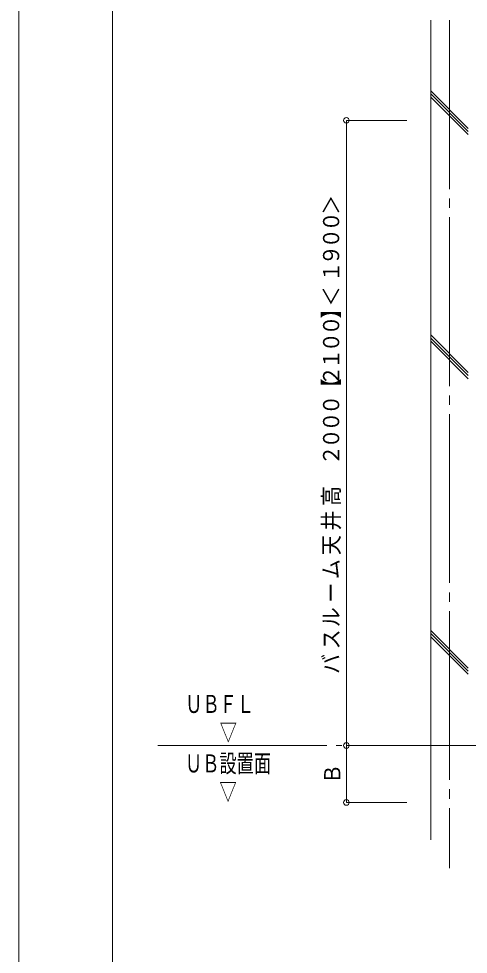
# Model space of a CAD drawing. Units: millimetres on the paper. Extents: x -305 to 305, y -152 to 152.
# Drawn here: x -301 to -253.1, y 1.3 to 101.1 of the extents above; entities that cross this region are included whole.
import ezdxf
from ezdxf.enums import TextEntityAlignment as Align

# ---------------------------------------------------------------- set-up
doc = ezdxf.new("R2010")
doc.units = ezdxf.units.MM
for name, pattern in [('DASHED2', [3, 2, -1]), ('LONG_CHAIN', [21, 18, -1, 1, -1]), ('LONG_DOUBLE_CHAIN', [21.8, 18, -1, 0.6, -0.6, 0.6, -1])]:
    doc.linetypes.add(name, pattern=pattern)
for name, color, linetype, lineweight in [('0-0_0', 7, 'Continuous', 9), ('0-1_VIEW0001', 7, 'DASHED2', 9), ('0-4_図面枠', 3, 'Continuous', 9), ('0-5_DEFPOINTS', 7, 'Continuous', 9)]:
    doc.layers.add(name, color=color, linetype=linetype, lineweight=lineweight)
doc.styles.add('ＭＳ ゴシック', font='')
doc.styles.get('ＭＳ ゴシック').set_extended_font_data('MS Gothic')

# ---------------------------------------------------------------- blocks, each defined once
blk = doc.blocks.new('_ORIGIN')
at = {"layer": '0-0_0'}
blk.add_line((0, 0), (-1, 0), dxfattribs=at)
blk.add_circle((0, 0), 0.5, dxfattribs=at)

msp = doc.modelspace()

# ---------------------------------------------------------------- linework, layer by layer
at = {"layer": '0-1_VIEW0001', "linetype": 'Continuous'}
for p, q in [((-257.091, 100.925), (-257.091, 13.525)), ((-253.092, 89.4), (-257.092, 93.4)), ((-253.092, 89.067), (-257.092, 93.067)), ((-253.092, 88.734), (-257.092, 92.734)), ((-259.631, 90.258), (-266.09, 90.258)), ((-266.09, 24.191), (-266.09, 89.658)), ((-253.092, 63.37), (-257.092, 67.37)), ((-253.092, 63.037), (-257.092, 67.037)), ((-253.092, 62.703), (-257.092, 66.703)), ((-253.093, 31.858), (-257.093, 35.858)), ((-253.093, 31.525), (-257.093, 35.524)), ((-253.093, 31.191), (-257.093, 35.191)), ((-259.631, 23.591), (-266.09, 23.591)), ((-259.631, 23.591), (-266.09, 23.591)), ((-266.09, 18.125), (-266.09, 22.991)), ((-259.631, 17.525), (-266.09, 17.525))]:
    msp.add_line(p, q, dxfattribs=at)
at = {"layer": '0-1_VIEW0001', "linetype": 'LONG_CHAIN'}
msp.add_line((-255.091, 100.925), (-255.091, 10.517), dxfattribs=at)
at = {"layer": '0-1_VIEW0001', "linetype": 'LONG_DOUBLE_CHAIN'}
for p in [(-286.188, 23.591), (-263.573, 23.591)]:
    msp.add_line(p, (-181.091, 23.591), dxfattribs=at)
at = {"layer": '0-4_図面枠'}
msp.add_lwpolyline([(-291.017, -138.498), (108.983, -138.498), (108.983, 138.502), (-291.017, 138.502)], close=True, dxfattribs=at)
at = {"layer": '0-5_DEFPOINTS'}
msp.add_line((-301.017, -148.498), (-301.017, 148.502), dxfattribs=at)

# ---------------------------------------------------------------- block references
at = {"layer": '0-1_VIEW0001', "xscale": 0.6, "yscale": 0.6}
for p, rotation in [((-266.09, 90.258), 90), ((-266.09, 23.591), 270), ((-266.09, 23.591), 90), ((-266.09, 17.525), 270)]:
    msp.add_blockref('_ORIGIN', p, dxfattribs=dict(at, rotation=rotation))

# ---------------------------------------------------------------- texts
at = {"layer": '0-1_VIEW0001', "style": 'ＭＳ ゴシック', "width": 0.9}
for s, p in [('＞', (-266.33, 80.195)), ('０', (-266.33, 78.406)), ('０', (-266.33, 76.617)), ('９', (-266.33, 74.828)), ('１', (-266.33, 73.038)), ('＜', (-266.33, 70.421)), ('】', (-266.33, 69.113)), ('０', (-266.33, 67.323)), ('０', (-266.33, 65.534)), ('１', (-266.33, 63.745)), ('２', (-266.33, 61.956)), ('【', (-266.33, 60.647)), ('０', (-266.33, 58.858)), ('０', (-266.33, 57.069)), ('０', (-266.33, 55.28)), ('２', (-266.33, 53.49)), ('高', (-266.33, 49.134)), ('井', (-266.33, 46.517)), ('天', (-266.33, 43.9)), ('ム', (-266.33, 41.344)), ('ー', (-266.33, 38.829)), ('ル', (-266.33, 36.212)), ('ス', (-266.33, 33.851)), ('バ', (-266.33, 31.233)), ('Ｂ', (-266.207, 19.501))]:
    msp.add_text(s, height=1.73, rotation=90, dxfattribs=at).set_placement(p, align=Align.BOTTOM_LEFT)
at = {"layer": '0-1_VIEW0001', "style": 'ＭＳ ゴシック', "width": 0.7}
for s, p in [('ＵＢＦＬ', (-283.262, 26.49)), ('\u3000\u3000▽', (-283.262, 23.492)), ('ＵＢ設置面', (-283.288, 20.15)), ('\u3000\u3000▽', (-283.288, 17.152))]:
    msp.add_text(s, height=1.921, dxfattribs=at).set_placement(p, align=Align.BOTTOM_LEFT)

doc.saveas('drawing.dxf')
